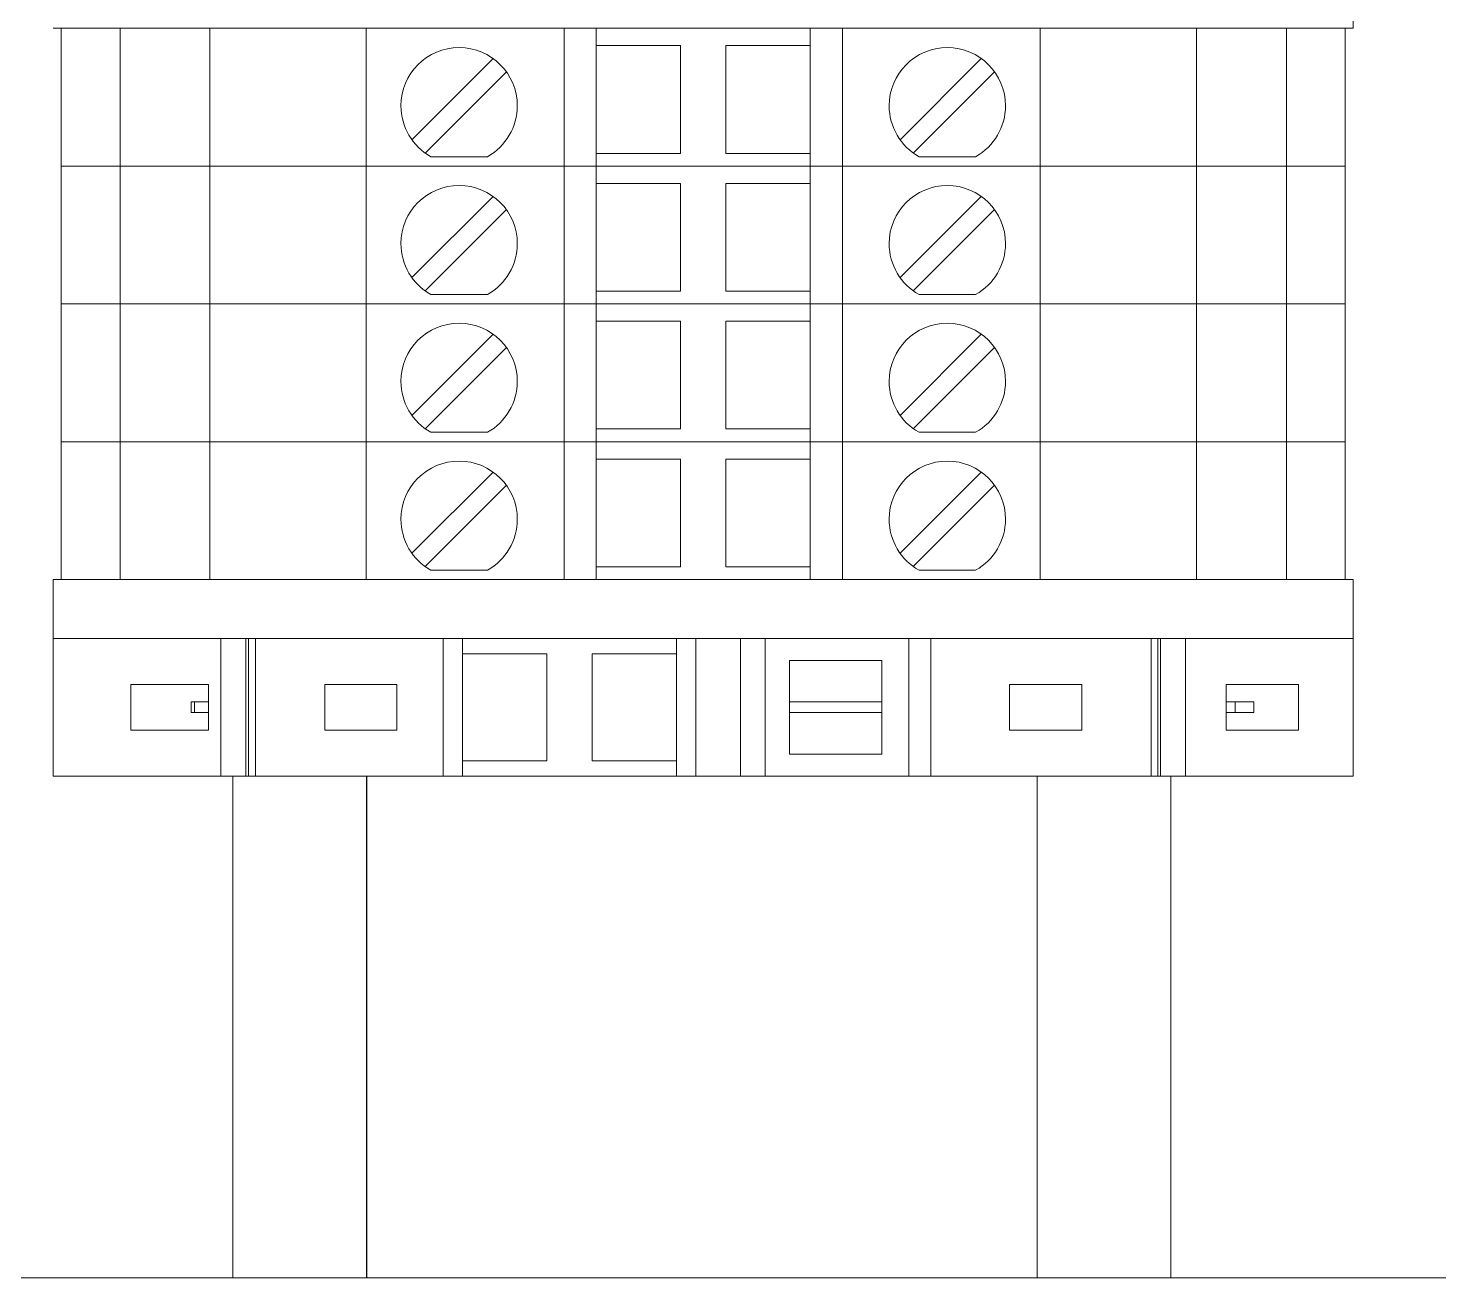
# Model space of a CAD drawing. Header units: millimetres. Extents: x 1880 to 4113, y 771 to 2990.
# Drawn here: x 2249.4 to 2302.1, y 1193.7 to 1240.4 of the extents above; entities that cross this region are included whole.
import ezdxf

# ---------------------------------------------------------------- set-up
doc = ezdxf.new("R2010")
doc.units = ezdxf.units.MM
doc.layers.add('000-PI-Oprema', color=30, linetype='Continuous', lineweight=5)
doc.layers.add('000-PI-ORMAR', color=2, linetype='Continuous')
doc.layers.add('002-PI-Kabelska kanalica', color=150, linetype='Continuous')

msp = doc.modelspace()

# ---------------------------------------------------------------- linework, layer by layer
at = {"color": 0, "linetype": 'ByBlock', "lineweight": 0}
for p, q in [((2257.006, 1212.463), (2257.006, 1193.72)), ((2287.072, 1212.463), (2287.072, 1193.72)), ((2292.072, 1193.72), (2292.072, 1212.463)), ((2257.006, 1193.72), (2292.072, 1193.72))]:
    msp.add_line(p, q, dxfattribs=at)
msp.add_line((2262.006, 1212.463), (2262.006, 1193.72))
at = {"color": 0, "linetype": 'ByBlock', "lineweight": 0, "ltscale": 0.25}
msp.add_lwpolyline([(2250.29, 1219.813), (2250.29, 1212.463), (2298.89, 1212.463), (2298.89, 1219.813), (2250.29, 1219.813)], dxfattribs=at)
at = {"layer": '000-PI-Oprema', "color": 0, "linetype": 'ByBlock', "lineweight": 0}
for p, q in [((2298.89, 1240.413), (2298.89, 1247.763)), ((2250.29, 1219.813), (2250.29, 1212.463)), ((2298.89, 1219.813), (2250.29, 1219.813)), ((2298.89, 1212.463), (2298.89, 1219.813)), ((2256.555, 1217.613), (2250.29, 1217.613)), ((2256.555, 1212.463), (2256.555, 1217.613)), ((2257.492, 1217.613), (2256.555, 1217.613)), ((2257.492, 1212.463), (2257.492, 1217.613)), ((2257.592, 1217.613), (2257.492, 1217.613)), ((2257.592, 1217.613), (2257.592, 1212.463)), ((2257.85, 1217.613), (2257.592, 1217.613)), ((2257.85, 1217.613), (2257.85, 1212.463)), ((2264.871, 1217.613), (2257.85, 1217.613)), ((2264.871, 1217.613), (2265.59, 1217.613)), ((2264.871, 1212.463), (2264.871, 1217.613)), ((2265.59, 1217.038), (2265.59, 1217.613)), ((2265.59, 1217.613), (2273.59, 1217.613)), ((2273.59, 1217.613), (2273.59, 1217.038)), ((2273.59, 1217.613), (2274.308, 1217.613)), ((2274.308, 1217.613), (2275.98, 1217.613)), ((2274.308, 1212.463), (2274.308, 1217.613)), ((2276.905, 1217.613), (2275.98, 1217.613)), ((2275.98, 1217.613), (2275.98, 1212.463)), ((2282.279, 1217.613), (2276.905, 1217.613)), ((2276.905, 1217.613), (2276.905, 1212.463)), ((2282.279, 1217.613), (2282.279, 1212.463)), ((2283.099, 1217.613), (2282.279, 1217.613)), ((2283.099, 1212.463), (2283.099, 1217.613)), ((2283.099, 1217.613), (2291.329, 1217.613)), ((2291.329, 1217.613), (2291.329, 1212.463)), ((2291.329, 1217.613), (2291.587, 1217.613)), ((2291.587, 1212.463), (2291.587, 1217.613)), ((2291.587, 1217.613), (2291.688, 1217.613)), ((2292.624, 1217.613), (2291.688, 1217.613)), ((2291.688, 1212.463), (2291.688, 1217.613)), ((2292.624, 1217.613), (2298.89, 1217.613)), ((2292.624, 1212.463), (2292.624, 1217.613)), ((2265.59, 1213.038), (2265.59, 1217.038)), ((2265.59, 1217.038), (2268.74, 1217.038)), ((2268.74, 1217.038), (2268.74, 1213.038)), ((2270.44, 1217.038), (2273.59, 1217.038)), ((2270.44, 1213.038), (2270.44, 1217.038)), ((2273.59, 1217.038), (2273.59, 1213.038)), ((2277.815, 1216.788), (2281.265, 1216.788)), ((2277.815, 1215.238), (2277.815, 1216.788)), ((2281.265, 1216.788), (2281.265, 1215.238)), ((2253.19, 1214.188), (2253.19, 1215.888)), ((2253.19, 1215.888), (2256.09, 1215.888)), ((2256.09, 1215.888), (2256.09, 1215.238)), ((2260.44, 1215.888), (2263.14, 1215.888)), ((2260.44, 1214.188), (2260.44, 1215.888)), ((2263.14, 1215.888), (2263.14, 1214.188)), ((2286.04, 1215.888), (2288.74, 1215.888)), ((2286.04, 1214.188), (2286.04, 1215.888)), ((2288.74, 1215.888), (2288.74, 1214.188)), ((2294.14, 1215.238), (2294.14, 1215.888)), ((2294.14, 1215.888), (2296.84, 1215.888)), ((2296.84, 1215.888), (2296.84, 1214.188)), ((2255.575, 1215.238), (2255.444, 1215.238)), ((2255.444, 1214.838), (2255.444, 1215.238)), ((2255.575, 1215.238), (2255.575, 1214.838)), ((2255.575, 1215.238), (2256.09, 1215.238)), ((2256.09, 1215.238), (2256.09, 1214.838)), ((2277.815, 1215.238), (2281.265, 1215.238)), ((2277.815, 1214.838), (2277.815, 1215.238)), ((2281.265, 1215.238), (2281.265, 1214.838)), ((2294.14, 1214.838), (2294.14, 1215.238)), ((2294.14, 1215.238), (2294.475, 1215.238)), ((2294.475, 1215.238), (2294.475, 1214.838)), ((2295.175, 1215.238), (2294.475, 1215.238)), ((2295.175, 1215.238), (2295.175, 1214.838)), ((2255.575, 1214.838), (2255.444, 1214.838)), ((2255.575, 1214.838), (2256.09, 1214.838)), ((2256.09, 1214.838), (2256.09, 1214.188)), ((2277.815, 1214.838), (2281.265, 1214.838)), ((2277.815, 1213.288), (2277.815, 1214.838)), ((2281.265, 1214.838), (2281.265, 1213.288)), ((2294.14, 1214.838), (2294.475, 1214.838)), ((2294.14, 1214.188), (2294.14, 1214.838)), ((2295.175, 1214.838), (2294.475, 1214.838)), ((2256.09, 1214.188), (2253.19, 1214.188)), ((2263.14, 1214.188), (2260.44, 1214.188)), ((2288.74, 1214.188), (2286.04, 1214.188)), ((2296.84, 1214.188), (2294.14, 1214.188)), ((2268.74, 1213.038), (2265.59, 1213.038)), ((2265.59, 1212.463), (2265.59, 1213.038)), ((2273.59, 1213.038), (2270.44, 1213.038)), ((2273.59, 1213.038), (2273.59, 1212.463)), ((2281.265, 1213.288), (2277.815, 1213.288)), ((2257.492, 1212.463), (2256.555, 1212.463)), ((2257.592, 1212.463), (2257.492, 1212.463)), ((2257.85, 1212.463), (2257.592, 1212.463)), ((2264.871, 1212.463), (2265.59, 1212.463))]:
    msp.add_line(p, q, dxfattribs=at)
at = {"layer": '000-PI-Oprema', "color": 0, "linetype": 'ByBlock', "lineweight": 0, "ltscale": 0.25}
for p, q in [((2298.89, 1240.413), (2250.29, 1240.413)), ((2298.89, 1212.463), (2250.29, 1212.463))]:
    msp.add_line(p, q, dxfattribs=at)
at = {"layer": '000-PI-ORMAR', "color": 0, "linetype": 'ByBlock', "lineweight": 0}
for p, q in [((2250.59, 1240.413), (2250.59, 1240.413)), ((2250.59, 1240.413), (2251.272, 1240.413)), ((2250.59, 1235.263), (2250.59, 1240.413)), ((2251.59, 1240.413), (2251.272, 1240.413)), ((2251.59, 1240.413), (2251.59, 1240.413)), ((2252.79, 1240.413), (2251.59, 1240.413)), ((2252.79, 1240.413), (2252.79, 1240.413)), ((2254.381, 1240.413), (2252.79, 1240.413)), ((2252.79, 1235.263), (2252.79, 1240.413)), ((2256.524, 1240.413), (2254.381, 1240.413)), ((2254.84, 1240.413), (2254.84, 1240.413)), ((2256.151, 1235.263), (2256.151, 1240.413)), ((2256.907, 1240.413), (2256.524, 1240.413)), ((2259.415, 1240.413), (2256.907, 1240.413)), ((2257.39, 1240.413), (2257.39, 1240.413)), ((2258.29, 1240.413), (2258.29, 1240.413)), ((2261.99, 1240.413), (2259.415, 1240.413)), ((2269.39, 1240.413), (2261.99, 1240.413)), ((2261.99, 1235.263), (2261.99, 1240.413)), ((2270.59, 1240.413), (2269.39, 1240.413)), ((2269.39, 1235.263), (2269.39, 1240.413)), ((2270.59, 1240.413), (2270.59, 1240.413)), ((2278.59, 1240.413), (2270.59, 1240.413)), ((2270.59, 1235.263), (2270.59, 1240.413)), ((2278.59, 1240.413), (2278.59, 1240.413)), ((2279.79, 1240.413), (2278.59, 1240.413)), ((2278.59, 1235.263), (2278.59, 1240.413)), ((2287.19, 1240.413), (2279.79, 1240.413)), ((2279.79, 1235.263), (2279.79, 1240.413)), ((2284.39, 1240.413), (2284.39, 1240.413)), ((2289.764, 1240.413), (2287.19, 1240.413)), ((2287.19, 1235.263), (2287.19, 1240.413)), ((2289.44, 1240.413), (2289.44, 1240.413)), ((2292.272, 1240.413), (2289.764, 1240.413)), ((2292.09, 1240.413), (2292.09, 1240.413)), ((2292.655, 1240.413), (2292.272, 1240.413)), ((2294.798, 1240.413), (2292.655, 1240.413)), ((2293.029, 1235.263), (2293.029, 1240.413)), ((2294.34, 1240.413), (2294.34, 1240.413)), ((2296.39, 1240.413), (2294.798, 1240.413)), ((2296.39, 1240.413), (2296.39, 1240.413)), ((2296.39, 1240.413), (2298.59, 1240.413)), ((2296.39, 1235.263), (2296.39, 1240.413)), ((2298.59, 1240.413), (2298.59, 1240.413)), ((2298.59, 1235.263), (2298.59, 1240.413)), ((2270.59, 1239.763), (2270.59, 1239.763)), ((2270.59, 1239.763), (2273.74, 1239.763)), ((2273.74, 1239.763), (2273.74, 1235.738)), ((2273.74, 1239.763), (2273.74, 1239.763)), ((2275.44, 1239.763), (2278.59, 1239.763)), ((2275.44, 1235.738), (2275.44, 1239.763)), ((2275.44, 1239.763), (2275.44, 1239.763)), ((2278.59, 1239.763), (2278.59, 1239.763)), ((2266.735, 1239.279), (2263.699, 1236.243)), ((2266.735, 1239.279), (2266.735, 1239.279)), ((2284.985, 1239.279), (2281.949, 1236.243)), ((2284.985, 1239.279), (2284.985, 1239.279)), ((2264.194, 1235.748), (2267.23, 1238.784)), ((2267.23, 1238.784), (2267.23, 1238.784)), ((2269.39, 1236.213), (2269.39, 1238.813)), ((2269.39, 1238.813), (2269.39, 1238.813)), ((2279.79, 1238.813), (2279.79, 1238.813)), ((2279.79, 1236.213), (2279.79, 1238.813)), ((2282.444, 1235.748), (2285.48, 1238.784)), ((2285.48, 1238.784), (2285.48, 1238.784)), ((2263.699, 1236.243), (2263.699, 1236.243)), ((2269.39, 1236.213), (2269.39, 1236.213)), ((2279.79, 1236.213), (2279.79, 1236.213)), ((2281.949, 1236.243), (2281.949, 1236.243)), ((2264.194, 1235.748), (2264.194, 1235.748)), ((2264.406, 1235.613), (2264.406, 1235.613)), ((2264.406, 1235.613), (2266.523, 1235.613)), ((2266.523, 1235.613), (2266.523, 1235.613)), ((2270.59, 1235.738), (2270.59, 1235.738)), ((2273.74, 1235.738), (2270.59, 1235.738)), ((2273.74, 1235.738), (2273.74, 1235.738)), ((2278.59, 1235.738), (2275.44, 1235.738)), ((2275.44, 1235.738), (2275.44, 1235.738)), ((2278.59, 1235.738), (2278.59, 1235.738)), ((2282.444, 1235.748), (2282.444, 1235.748)), ((2282.656, 1235.613), (2282.656, 1235.613)), ((2282.656, 1235.613), (2284.773, 1235.613)), ((2284.773, 1235.613), (2284.773, 1235.613)), ((2250.59, 1235.263), (2250.59, 1235.263)), ((2250.59, 1235.263), (2251.272, 1235.263)), ((2250.59, 1235.263), (2250.59, 1235.263)), ((2250.59, 1235.263), (2251.272, 1235.263)), ((2250.59, 1230.113), (2250.59, 1235.263)), ((2251.59, 1235.263), (2251.272, 1235.263)), ((2251.59, 1235.263), (2251.272, 1235.263)), ((2252.79, 1235.263), (2251.59, 1235.263)), ((2251.59, 1235.263), (2251.59, 1235.263)), ((2251.59, 1235.263), (2251.59, 1235.263)), ((2252.79, 1235.263), (2251.59, 1235.263)), ((2252.09, 1235.263), (2252.09, 1235.263)), ((2254.381, 1235.263), (2252.79, 1235.263)), ((2252.79, 1235.263), (2252.79, 1235.263)), ((2252.79, 1235.263), (2252.79, 1235.263)), ((2254.381, 1235.263), (2252.79, 1235.263)), ((2252.79, 1230.113), (2252.79, 1235.263)), ((2256.524, 1235.263), (2254.381, 1235.263)), ((2256.524, 1235.263), (2254.381, 1235.263)), ((2254.84, 1235.263), (2254.84, 1235.263)), ((2254.84, 1235.263), (2254.84, 1235.263)), ((2256.151, 1230.113), (2256.151, 1235.263)), ((2256.524, 1235.263), (2256.907, 1235.263)), ((2256.907, 1235.263), (2256.524, 1235.263)), ((2256.907, 1235.263), (2259.415, 1235.263)), ((2259.415, 1235.263), (2256.907, 1235.263)), ((2257.39, 1235.263), (2257.39, 1235.263)), ((2257.39, 1235.263), (2257.39, 1235.263)), ((2258.29, 1235.263), (2258.29, 1235.263)), ((2258.29, 1235.263), (2258.29, 1235.263)), ((2258.59, 1235.263), (2258.59, 1235.263)), ((2261.99, 1235.263), (2259.415, 1235.263)), ((2261.99, 1235.263), (2259.415, 1235.263)), ((2269.39, 1235.263), (2261.99, 1235.263)), ((2269.39, 1235.263), (2261.99, 1235.263)), ((2261.99, 1230.113), (2261.99, 1235.263)), ((2270.59, 1235.263), (2269.39, 1235.263)), ((2270.59, 1235.263), (2269.39, 1235.263)), ((2269.39, 1230.113), (2269.39, 1235.263)), ((2278.59, 1235.263), (2270.59, 1235.263)), ((2270.59, 1235.263), (2270.59, 1235.263)), ((2270.59, 1235.263), (2270.59, 1235.263)), ((2278.59, 1235.263), (2270.59, 1235.263)), ((2270.59, 1230.113), (2270.59, 1235.263)), ((2279.79, 1235.263), (2278.59, 1235.263)), ((2278.59, 1235.263), (2278.59, 1235.263)), ((2278.59, 1235.263), (2278.59, 1235.263)), ((2279.79, 1235.263), (2278.59, 1235.263)), ((2278.59, 1230.113), (2278.59, 1235.263)), ((2287.19, 1235.263), (2279.79, 1235.263)), ((2287.19, 1235.263), (2279.79, 1235.263)), ((2279.79, 1230.113), (2279.79, 1235.263)), ((2284.39, 1235.263), (2284.39, 1235.263)), ((2284.39, 1235.263), (2284.39, 1235.263)), ((2289.764, 1235.263), (2287.19, 1235.263)), ((2289.764, 1235.263), (2287.19, 1235.263)), ((2287.19, 1230.113), (2287.19, 1235.263)), ((2289.44, 1235.263), (2289.44, 1235.263)), ((2289.44, 1235.263), (2289.44, 1235.263)), ((2289.764, 1235.263), (2292.272, 1235.263)), ((2292.272, 1235.263), (2289.764, 1235.263)), ((2290.59, 1235.263), (2290.59, 1235.263)), ((2292.09, 1235.263), (2292.09, 1235.263)), ((2292.09, 1235.263), (2292.09, 1235.263)), ((2292.272, 1235.263), (2292.655, 1235.263)), ((2292.655, 1235.263), (2292.272, 1235.263)), ((2294.798, 1235.263), (2292.655, 1235.263)), ((2294.798, 1235.263), (2292.655, 1235.263)), ((2293.029, 1230.113), (2293.029, 1235.263)), ((2294.34, 1235.263), (2294.34, 1235.263)), ((2294.34, 1235.263), (2294.34, 1235.263)), ((2296.39, 1235.263), (2294.798, 1235.263)), ((2296.39, 1235.263), (2294.798, 1235.263)), ((2296.39, 1235.263), (2298.59, 1235.263)), ((2296.39, 1235.263), (2296.39, 1235.263)), ((2296.39, 1235.263), (2296.39, 1235.263)), ((2296.39, 1235.263), (2298.59, 1235.263)), ((2296.39, 1230.113), (2296.39, 1235.263)), ((2298.59, 1235.263), (2298.59, 1235.263)), ((2298.59, 1235.263), (2298.59, 1235.263)), ((2298.59, 1230.113), (2298.59, 1235.263)), ((2270.59, 1234.613), (2270.59, 1234.613)), ((2270.59, 1234.613), (2273.74, 1234.613)), ((2273.74, 1234.613), (2273.74, 1230.588)), ((2273.74, 1234.613), (2273.74, 1234.613)), ((2275.44, 1234.613), (2278.59, 1234.613)), ((2275.44, 1230.588), (2275.44, 1234.613)), ((2275.44, 1234.613), (2275.44, 1234.613)), ((2278.59, 1234.613), (2278.59, 1234.613)), ((2266.735, 1234.129), (2263.699, 1231.093)), ((2266.735, 1234.129), (2266.735, 1234.129)), ((2284.985, 1234.129), (2281.949, 1231.093)), ((2284.985, 1234.129), (2284.985, 1234.129)), ((2264.194, 1230.598), (2267.23, 1233.634)), ((2267.23, 1233.634), (2267.23, 1233.634)), ((2269.39, 1231.063), (2269.39, 1233.663)), ((2269.39, 1233.663), (2269.39, 1233.663)), ((2279.79, 1233.663), (2279.79, 1233.663)), ((2279.79, 1231.063), (2279.79, 1233.663)), ((2282.444, 1230.598), (2285.48, 1233.634)), ((2285.48, 1233.634), (2285.48, 1233.634)), ((2263.699, 1231.093), (2263.699, 1231.093)), ((2269.39, 1231.063), (2269.39, 1231.063)), ((2279.79, 1231.063), (2279.79, 1231.063)), ((2281.949, 1231.093), (2281.949, 1231.093)), ((2264.194, 1230.598), (2264.194, 1230.598)), ((2264.406, 1230.463), (2264.406, 1230.463)), ((2264.406, 1230.463), (2266.523, 1230.463)), ((2266.523, 1230.463), (2266.523, 1230.463)), ((2270.59, 1230.588), (2270.59, 1230.588)), ((2273.74, 1230.588), (2270.59, 1230.588)), ((2273.74, 1230.588), (2273.74, 1230.588)), ((2278.59, 1230.588), (2275.44, 1230.588)), ((2275.44, 1230.588), (2275.44, 1230.588)), ((2278.59, 1230.588), (2278.59, 1230.588)), ((2282.444, 1230.598), (2282.444, 1230.598)), ((2282.656, 1230.463), (2282.656, 1230.463)), ((2282.656, 1230.463), (2284.773, 1230.463)), ((2284.773, 1230.463), (2284.773, 1230.463)), ((2250.59, 1230.113), (2250.59, 1230.113)), ((2250.59, 1230.113), (2251.272, 1230.113)), ((2250.59, 1230.113), (2250.59, 1230.113)), ((2250.59, 1230.113), (2251.272, 1230.113)), ((2250.59, 1224.963), (2250.59, 1230.113)), ((2251.59, 1230.113), (2251.272, 1230.113)), ((2251.59, 1230.113), (2251.272, 1230.113)), ((2252.79, 1230.113), (2251.59, 1230.113)), ((2251.59, 1230.113), (2251.59, 1230.113)), ((2251.59, 1230.113), (2251.59, 1230.113)), ((2252.79, 1230.113), (2251.59, 1230.113)), ((2252.09, 1230.113), (2252.09, 1230.113)), ((2254.381, 1230.113), (2252.79, 1230.113)), ((2252.79, 1230.113), (2252.79, 1230.113)), ((2252.79, 1230.113), (2252.79, 1230.113)), ((2254.381, 1230.113), (2252.79, 1230.113)), ((2252.79, 1224.963), (2252.79, 1230.113)), ((2256.524, 1230.113), (2254.381, 1230.113)), ((2256.524, 1230.113), (2254.381, 1230.113)), ((2254.84, 1230.113), (2254.84, 1230.113)), ((2254.84, 1230.113), (2254.84, 1230.113)), ((2256.151, 1224.963), (2256.151, 1230.113)), ((2256.524, 1230.113), (2256.907, 1230.113)), ((2256.907, 1230.113), (2256.524, 1230.113)), ((2256.907, 1230.113), (2259.415, 1230.113)), ((2259.415, 1230.113), (2256.907, 1230.113)), ((2257.39, 1230.113), (2257.39, 1230.113)), ((2257.39, 1230.113), (2257.39, 1230.113)), ((2258.29, 1230.113), (2258.29, 1230.113)), ((2258.29, 1230.113), (2258.29, 1230.113)), ((2258.59, 1230.113), (2258.59, 1230.113)), ((2261.99, 1230.113), (2259.415, 1230.113)), ((2261.99, 1230.113), (2259.415, 1230.113)), ((2269.39, 1230.113), (2261.99, 1230.113)), ((2269.39, 1230.113), (2261.99, 1230.113)), ((2261.99, 1224.963), (2261.99, 1230.113)), ((2270.59, 1230.113), (2269.39, 1230.113)), ((2270.59, 1230.113), (2269.39, 1230.113)), ((2269.39, 1224.963), (2269.39, 1230.113)), ((2278.59, 1230.113), (2270.59, 1230.113)), ((2270.59, 1230.113), (2270.59, 1230.113)), ((2270.59, 1230.113), (2270.59, 1230.113)), ((2278.59, 1230.113), (2270.59, 1230.113)), ((2270.59, 1224.963), (2270.59, 1230.113)), ((2279.79, 1230.113), (2278.59, 1230.113)), ((2278.59, 1230.113), (2278.59, 1230.113)), ((2278.59, 1230.113), (2278.59, 1230.113)), ((2279.79, 1230.113), (2278.59, 1230.113)), ((2278.59, 1224.963), (2278.59, 1230.113)), ((2287.19, 1230.113), (2279.79, 1230.113)), ((2287.19, 1230.113), (2279.79, 1230.113)), ((2279.79, 1224.963), (2279.79, 1230.113)), ((2284.39, 1230.113), (2284.39, 1230.113)), ((2284.39, 1230.113), (2284.39, 1230.113)), ((2289.764, 1230.113), (2287.19, 1230.113)), ((2289.764, 1230.113), (2287.19, 1230.113)), ((2287.19, 1224.963), (2287.19, 1230.113)), ((2289.44, 1230.113), (2289.44, 1230.113)), ((2289.44, 1230.113), (2289.44, 1230.113)), ((2289.764, 1230.113), (2292.272, 1230.113)), ((2292.272, 1230.113), (2289.764, 1230.113)), ((2290.59, 1230.113), (2290.59, 1230.113)), ((2292.09, 1230.113), (2292.09, 1230.113)), ((2292.09, 1230.113), (2292.09, 1230.113)), ((2292.272, 1230.113), (2292.655, 1230.113)), ((2292.655, 1230.113), (2292.272, 1230.113)), ((2294.798, 1230.113), (2292.655, 1230.113)), ((2294.798, 1230.113), (2292.655, 1230.113)), ((2293.029, 1224.963), (2293.029, 1230.113)), ((2294.34, 1230.113), (2294.34, 1230.113)), ((2294.34, 1230.113), (2294.34, 1230.113)), ((2296.39, 1230.113), (2294.798, 1230.113)), ((2296.39, 1230.113), (2294.798, 1230.113)), ((2296.39, 1230.113), (2298.59, 1230.113)), ((2296.39, 1230.113), (2296.39, 1230.113)), ((2296.39, 1230.113), (2296.39, 1230.113)), ((2296.39, 1230.113), (2298.59, 1230.113)), ((2296.39, 1224.963), (2296.39, 1230.113)), ((2298.59, 1230.113), (2298.59, 1230.113)), ((2298.59, 1230.113), (2298.59, 1230.113)), ((2298.59, 1224.963), (2298.59, 1230.113)), ((2270.59, 1229.463), (2270.59, 1229.463)), ((2270.59, 1229.463), (2273.74, 1229.463)), ((2273.74, 1229.463), (2273.74, 1225.438)), ((2273.74, 1229.463), (2273.74, 1229.463)), ((2275.44, 1229.463), (2278.59, 1229.463)), ((2275.44, 1225.438), (2275.44, 1229.463)), ((2275.44, 1229.463), (2275.44, 1229.463)), ((2278.59, 1229.463), (2278.59, 1229.463)), ((2266.735, 1228.979), (2263.699, 1225.943)), ((2266.735, 1228.979), (2266.735, 1228.979)), ((2284.985, 1228.979), (2281.949, 1225.943)), ((2284.985, 1228.979), (2284.985, 1228.979)), ((2264.194, 1225.448), (2267.23, 1228.484)), ((2267.23, 1228.484), (2267.23, 1228.484)), ((2269.39, 1225.913), (2269.39, 1228.513)), ((2269.39, 1228.513), (2269.39, 1228.513)), ((2279.79, 1228.513), (2279.79, 1228.513)), ((2279.79, 1225.913), (2279.79, 1228.513)), ((2282.444, 1225.448), (2285.48, 1228.484)), ((2285.48, 1228.484), (2285.48, 1228.484)), ((2263.699, 1225.943), (2263.699, 1225.943)), ((2264.194, 1225.448), (2264.194, 1225.448)), ((2269.39, 1225.913), (2269.39, 1225.913)), ((2279.79, 1225.913), (2279.79, 1225.913)), ((2281.949, 1225.943), (2281.949, 1225.943)), ((2282.444, 1225.448), (2282.444, 1225.448)), ((2250.59, 1224.963), (2250.59, 1224.963)), ((2250.59, 1224.963), (2251.272, 1224.963)), ((2250.59, 1224.963), (2250.59, 1224.963)), ((2250.59, 1224.963), (2251.272, 1224.963)), ((2250.59, 1219.813), (2250.59, 1224.963)), ((2251.59, 1224.963), (2251.272, 1224.963)), ((2251.59, 1224.963), (2251.272, 1224.963)), ((2252.79, 1224.963), (2251.59, 1224.963)), ((2251.59, 1224.963), (2251.59, 1224.963)), ((2251.59, 1224.963), (2251.59, 1224.963)), ((2252.79, 1224.963), (2251.59, 1224.963)), ((2252.09, 1224.963), (2252.09, 1224.963)), ((2254.381, 1224.963), (2252.79, 1224.963)), ((2252.79, 1224.963), (2252.79, 1224.963)), ((2252.79, 1224.963), (2252.79, 1224.963)), ((2254.381, 1224.963), (2252.79, 1224.963)), ((2252.79, 1219.813), (2252.79, 1224.963)), ((2256.524, 1224.963), (2254.381, 1224.963)), ((2256.524, 1224.963), (2254.381, 1224.963)), ((2254.84, 1224.963), (2254.84, 1224.963)), ((2254.84, 1224.963), (2254.84, 1224.963)), ((2256.151, 1219.813), (2256.151, 1224.963)), ((2256.524, 1224.963), (2256.907, 1224.963)), ((2256.907, 1224.963), (2256.524, 1224.963)), ((2256.907, 1224.963), (2259.415, 1224.963)), ((2259.415, 1224.963), (2256.907, 1224.963)), ((2257.39, 1224.963), (2257.39, 1224.963)), ((2257.39, 1224.963), (2257.39, 1224.963)), ((2258.29, 1224.963), (2258.29, 1224.963)), ((2258.29, 1224.963), (2258.29, 1224.963)), ((2258.59, 1224.963), (2258.59, 1224.963)), ((2261.99, 1224.963), (2259.415, 1224.963)), ((2261.99, 1224.963), (2259.415, 1224.963)), ((2269.39, 1224.963), (2261.99, 1224.963)), ((2269.39, 1224.963), (2261.99, 1224.963)), ((2261.99, 1219.813), (2261.99, 1224.963)), ((2264.406, 1225.313), (2264.406, 1225.313)), ((2264.406, 1225.313), (2266.523, 1225.313)), ((2266.523, 1225.313), (2266.523, 1225.313)), ((2270.59, 1224.963), (2269.39, 1224.963)), ((2270.59, 1224.963), (2269.39, 1224.963)), ((2269.39, 1219.813), (2269.39, 1224.963)), ((2270.59, 1225.438), (2270.59, 1225.438)), ((2273.74, 1225.438), (2270.59, 1225.438)), ((2278.59, 1224.963), (2270.59, 1224.963)), ((2270.59, 1224.963), (2270.59, 1224.963)), ((2270.59, 1224.963), (2270.59, 1224.963)), ((2278.59, 1224.963), (2270.59, 1224.963)), ((2270.59, 1219.813), (2270.59, 1224.963)), ((2273.74, 1225.438), (2273.74, 1225.438)), ((2278.59, 1225.438), (2275.44, 1225.438)), ((2275.44, 1225.438), (2275.44, 1225.438)), ((2278.59, 1225.438), (2278.59, 1225.438)), ((2279.79, 1224.963), (2278.59, 1224.963)), ((2278.59, 1224.963), (2278.59, 1224.963)), ((2278.59, 1224.963), (2278.59, 1224.963)), ((2279.79, 1224.963), (2278.59, 1224.963)), ((2278.59, 1219.813), (2278.59, 1224.963)), ((2287.19, 1224.963), (2279.79, 1224.963)), ((2287.19, 1224.963), (2279.79, 1224.963)), ((2279.79, 1219.813), (2279.79, 1224.963)), ((2282.656, 1225.313), (2282.656, 1225.313)), ((2282.656, 1225.313), (2284.773, 1225.313)), ((2284.39, 1224.963), (2284.39, 1224.963)), ((2284.39, 1224.963), (2284.39, 1224.963)), ((2284.773, 1225.313), (2284.773, 1225.313)), ((2289.764, 1224.963), (2287.19, 1224.963)), ((2289.764, 1224.963), (2287.19, 1224.963)), ((2287.19, 1219.813), (2287.19, 1224.963)), ((2289.44, 1224.963), (2289.44, 1224.963)), ((2289.44, 1224.963), (2289.44, 1224.963)), ((2289.764, 1224.963), (2292.272, 1224.963)), ((2292.272, 1224.963), (2289.764, 1224.963)), ((2290.59, 1224.963), (2290.59, 1224.963)), ((2292.09, 1224.963), (2292.09, 1224.963)), ((2292.09, 1224.963), (2292.09, 1224.963)), ((2292.272, 1224.963), (2292.655, 1224.963)), ((2292.655, 1224.963), (2292.272, 1224.963)), ((2294.798, 1224.963), (2292.655, 1224.963)), ((2294.798, 1224.963), (2292.655, 1224.963)), ((2293.029, 1219.813), (2293.029, 1224.963)), ((2294.34, 1224.963), (2294.34, 1224.963)), ((2294.34, 1224.963), (2294.34, 1224.963)), ((2296.39, 1224.963), (2294.798, 1224.963)), ((2296.39, 1224.963), (2294.798, 1224.963)), ((2296.39, 1224.963), (2298.59, 1224.963)), ((2296.39, 1224.963), (2296.39, 1224.963)), ((2296.39, 1224.963), (2296.39, 1224.963)), ((2296.39, 1224.963), (2298.59, 1224.963)), ((2296.39, 1219.813), (2296.39, 1224.963)), ((2298.59, 1224.963), (2298.59, 1224.963)), ((2298.59, 1224.963), (2298.59, 1224.963)), ((2298.59, 1219.813), (2298.59, 1224.963)), ((2270.59, 1224.313), (2270.59, 1224.313)), ((2270.59, 1224.313), (2273.74, 1224.313)), ((2273.74, 1224.313), (2273.74, 1220.288)), ((2273.74, 1224.313), (2273.74, 1224.313)), ((2275.44, 1224.313), (2278.59, 1224.313)), ((2275.44, 1220.288), (2275.44, 1224.313)), ((2275.44, 1224.313), (2275.44, 1224.313)), ((2278.59, 1224.313), (2278.59, 1224.313)), ((2266.735, 1223.829), (2263.699, 1220.793)), ((2264.194, 1220.298), (2267.23, 1223.334)), ((2266.735, 1223.829), (2266.735, 1223.829)), ((2267.23, 1223.334), (2267.23, 1223.334)), ((2269.39, 1220.763), (2269.39, 1223.363)), ((2269.39, 1223.363), (2269.39, 1223.363)), ((2279.79, 1223.363), (2279.79, 1223.363)), ((2279.79, 1220.763), (2279.79, 1223.363)), ((2284.985, 1223.829), (2281.949, 1220.793)), ((2282.444, 1220.298), (2285.48, 1223.334)), ((2284.985, 1223.829), (2284.985, 1223.829)), ((2285.48, 1223.334), (2285.48, 1223.334)), ((2263.699, 1220.793), (2263.699, 1220.793)), ((2269.39, 1220.763), (2269.39, 1220.763)), ((2279.79, 1220.763), (2279.79, 1220.763)), ((2281.949, 1220.793), (2281.949, 1220.793)), ((2264.194, 1220.298), (2264.194, 1220.298)), ((2270.59, 1220.288), (2270.59, 1220.288)), ((2273.74, 1220.288), (2270.59, 1220.288)), ((2273.74, 1220.288), (2273.74, 1220.288)), ((2278.59, 1220.288), (2275.44, 1220.288)), ((2275.44, 1220.288), (2275.44, 1220.288)), ((2278.59, 1220.288), (2278.59, 1220.288)), ((2282.444, 1220.298), (2282.444, 1220.298)), ((2250.59, 1219.813), (2250.59, 1219.813)), ((2250.59, 1219.813), (2251.272, 1219.813)), ((2251.59, 1219.813), (2251.272, 1219.813)), ((2252.79, 1219.813), (2251.59, 1219.813)), ((2251.59, 1219.813), (2251.59, 1219.813)), ((2252.09, 1219.813), (2252.09, 1219.813)), ((2254.381, 1219.813), (2252.79, 1219.813)), ((2252.79, 1219.813), (2252.79, 1219.813)), ((2256.524, 1219.813), (2254.381, 1219.813)), ((2254.84, 1219.813), (2254.84, 1219.813)), ((2256.524, 1219.813), (2256.907, 1219.813)), ((2256.907, 1219.813), (2259.415, 1219.813)), ((2257.39, 1219.813), (2257.39, 1219.813)), ((2258.29, 1219.813), (2258.29, 1219.813)), ((2258.59, 1219.813), (2258.59, 1219.813)), ((2261.99, 1219.813), (2259.415, 1219.813)), ((2269.39, 1219.813), (2261.99, 1219.813)), ((2264.406, 1220.163), (2264.406, 1220.163)), ((2264.406, 1220.163), (2266.523, 1220.163)), ((2266.523, 1220.163), (2266.523, 1220.163)), ((2270.59, 1219.813), (2269.39, 1219.813)), ((2278.59, 1219.813), (2270.59, 1219.813)), ((2270.59, 1219.813), (2270.59, 1219.813)), ((2279.79, 1219.813), (2278.59, 1219.813)), ((2278.59, 1219.813), (2278.59, 1219.813)), ((2287.19, 1219.813), (2279.79, 1219.813)), ((2282.656, 1220.163), (2282.656, 1220.163)), ((2282.656, 1220.163), (2284.773, 1220.163)), ((2284.39, 1219.813), (2284.39, 1219.813)), ((2284.773, 1220.163), (2284.773, 1220.163)), ((2289.764, 1219.813), (2287.19, 1219.813)), ((2289.44, 1219.813), (2289.44, 1219.813)), ((2289.764, 1219.813), (2292.272, 1219.813)), ((2290.59, 1219.813), (2290.59, 1219.813)), ((2292.09, 1219.813), (2292.09, 1219.813)), ((2292.272, 1219.813), (2292.655, 1219.813)), ((2294.798, 1219.813), (2292.655, 1219.813)), ((2294.34, 1219.813), (2294.34, 1219.813)), ((2296.39, 1219.813), (2294.798, 1219.813)), ((2296.39, 1219.813), (2298.59, 1219.813)), ((2296.39, 1219.813), (2296.39, 1219.813)), ((2298.59, 1219.813), (2298.59, 1219.813))]:
    msp.add_line(p, q, dxfattribs=at)
for centre, start, end in [((2265.465, 1237.513), 360, 180), ((2283.715, 1237.513), 360, 180), ((2265.465, 1237.513), 180, 240.8754), ((2265.465, 1237.513), 299.1246, 360), ((2283.715, 1237.513), 180, 240.8754), ((2283.715, 1237.513), 299.1246, 360), ((2265.465, 1232.363), 360, 180), ((2283.715, 1232.363), 360, 180), ((2265.465, 1232.363), 180, 240.8754), ((2265.465, 1232.363), 299.1246, 360), ((2283.715, 1232.363), 180, 240.8754), ((2283.715, 1232.363), 299.1246, 360), ((2265.465, 1227.213), 360, 180), ((2283.715, 1227.213), 360, 180), ((2265.465, 1227.213), 180, 240.8754), ((2265.465, 1227.213), 299.1246, 360), ((2283.715, 1227.213), 180, 240.8754), ((2283.715, 1227.213), 299.1246, 360), ((2265.465, 1222.063), 360, 180), ((2283.715, 1222.063), 360, 180), ((2265.465, 1222.063), 180, 240.8754), ((2265.465, 1222.063), 299.1246, 360), ((2283.715, 1222.063), 180, 240.8754), ((2283.715, 1222.063), 299.1246, 360)]:
    msp.add_arc(centre, 2.175, start, end, dxfattribs=at)
at = {"layer": '002-PI-Kabelska kanalica', "color": 0, "linetype": 'ByBlock', "lineweight": 0}
msp.add_line((1993.197, 1193.72), (3884.197, 1193.72), dxfattribs=at)

doc.saveas('drawing.dxf')
